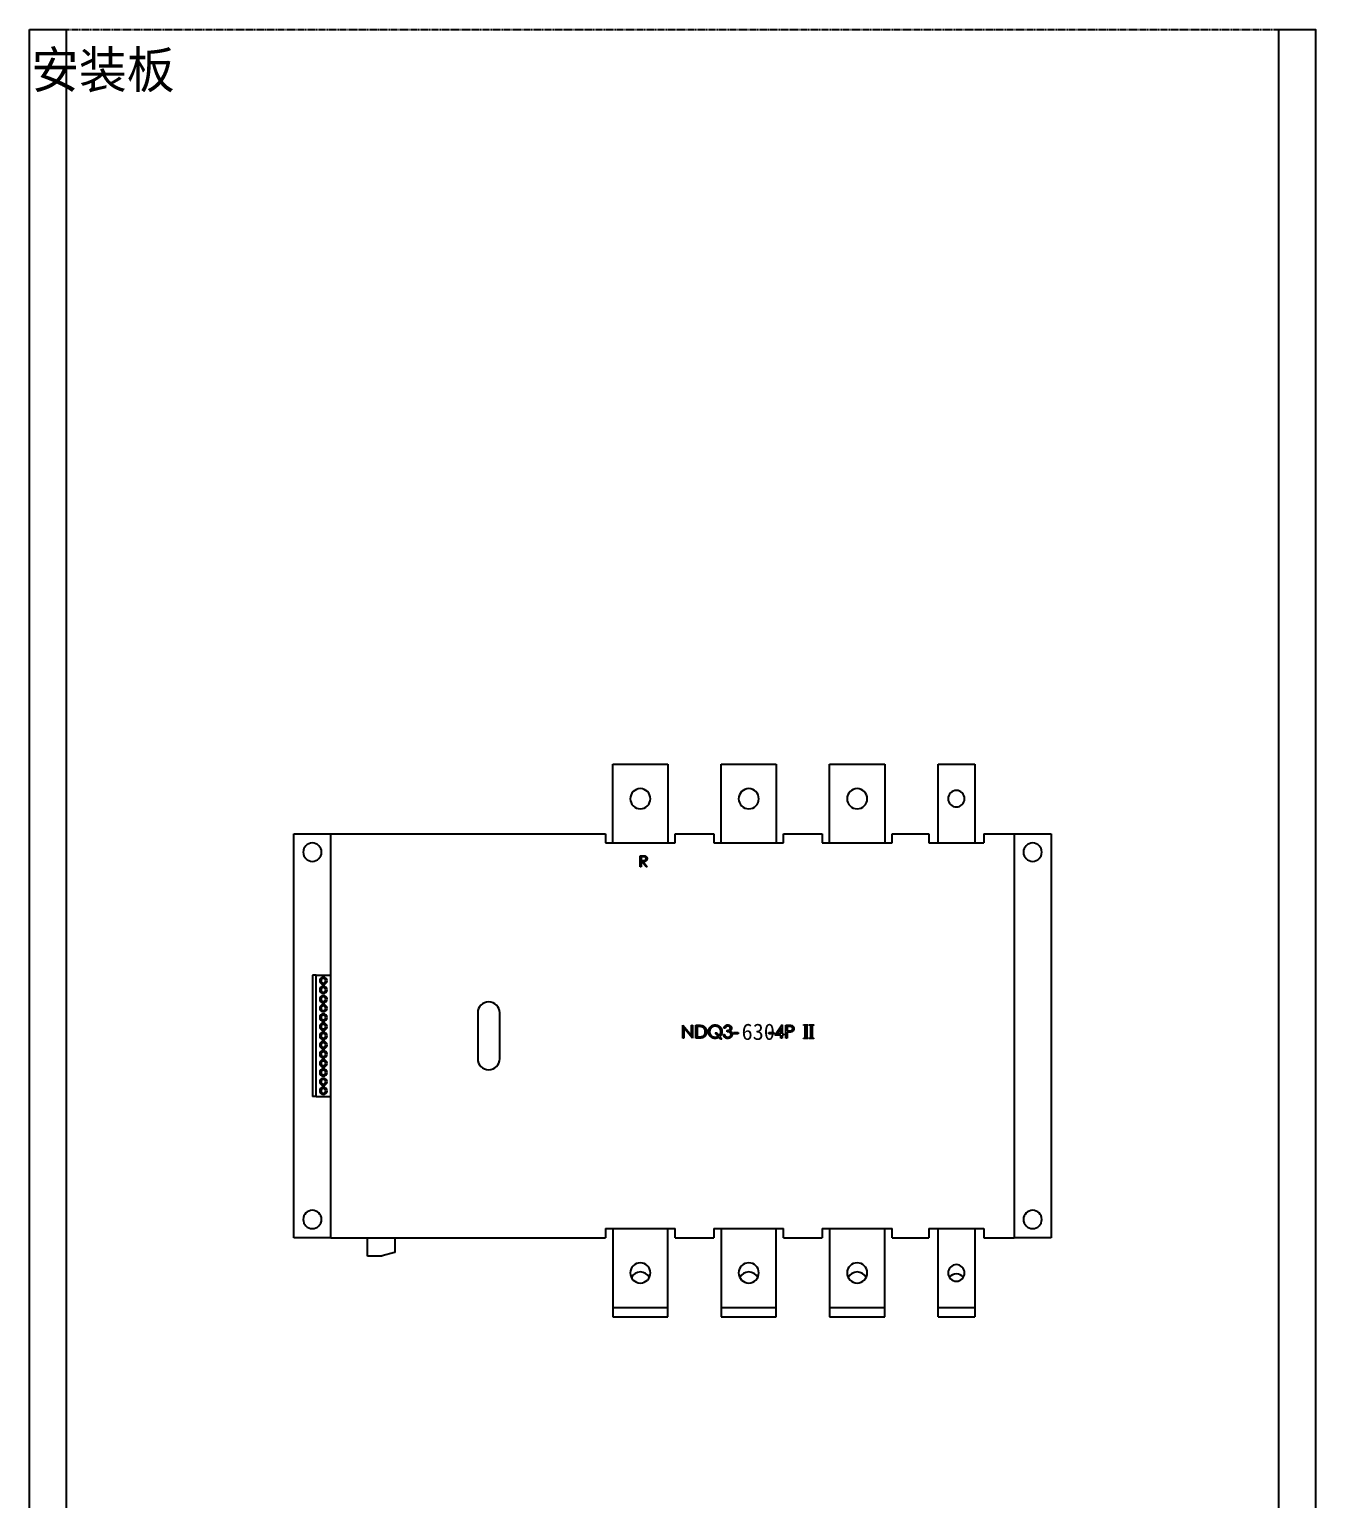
# Model space of a CAD drawing. Extents: x 336798 to 337498, y 280907 to 282507.
# Drawn here: x 336798 to 337498, y 281707 to 282507 of the extents above; entities that cross this region are included whole.
import ezdxf
from ezdxf.enums import TextEntityAlignment as Align

# ---------------------------------------------------------------- set-up
doc = ezdxf.new("R2010")
doc.units = 0
doc.header["$MEASUREMENT"] = 0
doc.linetypes.add('DASHED', pattern=[0.75, 0.5, -0.25])
doc.layers.add('PV-FF3C', color=7, linetype='Continuous')
doc.layers.add('布置图', color=30, linetype='Continuous')

# ---------------------------------------------------------------- blocks, each defined once
blk = doc.blocks.new('Manufacturer上海良信PartName双电源自动转换开关SeriesNDQ3ShellFrame630LimitingCurrentRemarkPartTypeMinCurrent315MaxCurrent630Poles4PMinPower0MaxPower0LibType3DelFlgfalseUpdateDate2023-01-0100000')
at = {"layer": 'PV-FF3C'}
for p, q in [((-32.5, 107.5), (-32.5, 150.5)), ((-32.5, 150.5), (-2.5, 150.5)), ((-2.5, 150.5), (-2.5, 107.5)), ((26.5, 107.5), (26.5, 150.5)), ((26.5, 150.5), (56.5, 150.5)), ((56.5, 150.5), (56.5, 107.5)), ((85.5, 150.5), (115.5, 150.5)), ((85.5, 107.5), (85.5, 150.5)), ((115.5, 150.5), (115.5, 107.5)), ((144.5, 150.5), (164.5, 150.5)), ((144.5, 107.5), (144.5, 150.5)), ((164.5, 150.5), (164.5, 107.5)), ((-206, -107.5), (-206, 112.5)), ((-206, 112.5), (-186, 112.5)), ((-186, -107.5), (-186, 112.5)), ((-186, 112.5), (-36.5, 112.5)), ((-36.5, 112.5), (-36.5, 107.5)), ((1.5, 112.5), (22.5, 112.5)), ((1.5, 107.5), (1.5, 112.5)), ((22.5, 112.5), (22.5, 107.5)), ((60.5, 112.5), (81.5, 112.5)), ((60.5, 107.5), (60.5, 112.5)), ((81.5, 112.5), (81.5, 107.5)), ((119.5, 112.5), (139.5, 112.5)), ((119.5, 107.5), (119.5, 112.5)), ((139.5, 112.5), (139.5, 107.5)), ((169.5, 112.5), (186, 112.5)), ((169.5, 112.5), (169.5, 107.5)), ((186, 112.5), (186, -107.5)), ((186, 112.5), (206, 112.5)), ((206, 112.5), (206, -107.5)), ((-36.5, 107.5), (1.5, 107.5)), ((22.5, 107.5), (60.5, 107.5)), ((81.5, 107.5), (119.5, 107.5)), ((139.5, 107.5), (169.5, 107.5)), ((-17.58, 94.57), (-17.58, 100.57)), ((-17.58, 100.57), (-16.38, 100.57)), ((-15.92, 99.95), (-17.05, 99.95)), ((-17.05, 99.95), (-17.05, 97.95)), ((-17.05, 97.95), (-15.95, 97.95)), ((-16.61, 97.34), (-17.05, 97.34)), ((-17.05, 97.34), (-17.05, 94.57)), ((-14.4, 94.57), (-16.61, 97.34)), ((-15.94, 97.34), (-13.74, 94.57)), ((-17.05, 94.57), (-17.58, 94.57)), ((-13.74, 94.57), (-14.4, 94.57)), ((-196, 35.5), (-196, -30.5)), ((-195.75, 35.5), (-196, 35.5)), ((-195.75, -30.5), (-195.75, 35.5)), ((-194, 35.5), (-195.75, 35.5)), ((-194, -30.5), (-194, 35.5)), ((-194, 35.5), (-186, 35.5)), ((-106, 15), (-106, -10)), ((-94, -10), (-94, 15)), ((5.57, 1.26), (5.57, 8.26)), ((5.57, 8.26), (5.7, 8.26)), ((5.7, 8.26), (10.32, 2.76)), ((10.32, 2.76), (10.32, 8.26)), ((10.32, 8.26), (10.95, 8.26)), ((10.95, 8.26), (10.95, 1.26)), ((12.74, 1.26), (12.74, 8.26)), ((12.74, 8.26), (14.16, 8.26)), ((55.73, 2.88), (59.55, 8.44)), ((59.55, 8.44), (59.68, 8.44)), ((59.68, 8.44), (59.68, 3.6)), ((61.74, 1.26), (61.74, 8.26)), ((61.74, 8.26), (63.12, 8.26)), ((71.33, 8.42), (73.86, 8.42)), ((71.33, 8.23), (71.33, 8.42)), ((73.86, 8.42), (73.86, 8.23)), ((74.43, 8.42), (76.97, 8.42)), ((74.43, 8.23), (74.43, 8.42)), ((76.97, 8.42), (76.97, 8.23)), ((6.19, 1.26), (5.57, 1.26)), ((6.19, 6.76), (6.19, 1.26)), ((10.81, 1.26), (6.19, 6.76)), ((10.95, 1.26), (10.81, 1.26)), ((14.91, 1.26), (12.74, 1.26)), ((13.37, 7.55), (13.37, 1.98)), ((13.86, 7.55), (13.37, 7.55)), ((13.37, 1.98), (14.18, 1.98)), ((24.84, 2.2), (23.27, 4.14)), ((23.27, 4.14), (24.05, 4.14)), ((24.05, 4.14), (25.34, 2.56)), ((26.05, 0.73), (25.27, 1.68)), ((25.76, 2.04), (26.83, 0.73)), ((26.83, 0.73), (26.05, 0.73)), ((27.73, 3.15), (28.36, 3.15)), ((28.63, 6.65), (28, 6.65)), ((29.71, 4.76), (29.71, 5.48)), ((33.12, 3.6), (33.12, 4.32)), ((33.12, 4.32), (35.81, 4.32)), ((35.81, 3.6), (33.12, 3.6)), ((35.81, 4.32), (35.81, 3.6)), ((52.5, 3.6), (52.5, 4.32)), ((52.5, 4.32), (55.19, 4.32)), ((55.19, 3.6), (52.5, 3.6)), ((55.19, 4.32), (55.19, 3.6)), ((59.05, 2.88), (55.73, 2.88)), ((59.05, 6.64), (56.97, 3.6)), ((56.97, 3.6), (59.05, 3.6)), ((59.05, 3.6), (59.05, 6.64)), ((59.05, 1.26), (59.05, 2.88)), ((59.68, 1.26), (59.05, 1.26)), ((59.68, 3.6), (60.49, 3.6)), ((60.49, 2.88), (59.68, 2.88)), ((59.68, 2.88), (59.68, 1.26)), ((60.49, 3.6), (60.49, 2.88)), ((62.37, 1.26), (61.74, 1.26)), ((63.65, 7.55), (62.37, 7.55)), ((62.37, 7.55), (62.37, 5.21)), ((62.37, 5.21), (63.6, 5.2)), ((62.37, 4.5), (62.37, 1.26)), ((62.87, 4.5), (62.37, 4.5)), ((71.33, 1.11), (71.33, 1.3)), ((73.86, 1.11), (71.33, 1.11)), ((72.27, 1.72), (72.27, 7.78)), ((73.03, 7.81), (73.03, 1.72)), ((73.86, 1.3), (73.86, 1.11)), ((74.43, 1.11), (74.43, 1.3)), ((76.97, 1.11), (74.43, 1.11)), ((75.26, 1.72), (75.26, 7.81)), ((76.02, 7.81), (76.02, 1.72)), ((76.97, 1.3), (76.97, 1.11)), ((-195.75, -30.5), (-196, -30.5)), ((-194, -30.5), (-195.75, -30.5)), ((-194, -30.5), (-186, -30.5)), ((-36.5, -102.5), (1.5, -102.5)), ((-36.5, -102.5), (-36.5, -107.5)), ((-32.5, -102.5), (-32.5, -145.5)), ((-2.5, -145.5), (-2.5, -102.5)), ((1.5, -107.5), (1.5, -102.5)), ((22.5, -102.5), (22.5, -107.5)), ((22.5, -102.5), (60.5, -102.5)), ((26.5, -102.5), (26.5, -145.5)), ((56.5, -145.5), (56.5, -102.5)), ((60.5, -107.5), (60.5, -102.5)), ((81.5, -102.5), (119.5, -102.5)), ((81.5, -102.5), (81.5, -107.5)), ((85.5, -102.5), (85.5, -145.5)), ((115.5, -145.5), (115.5, -102.5)), ((119.5, -107.5), (119.5, -102.5)), ((139.5, -102.5), (139.5, -107.5)), ((139.5, -102.5), (169.5, -102.5)), ((144.5, -145.5), (144.5, -102.5)), ((164.5, -102.5), (164.5, -145.5)), ((169.5, -102.5), (169.5, -107.5)), ((-186, -107.5), (-206, -107.5)), ((-186, -107.5), (-36.5, -107.5)), ((-166, -117.5), (-166, -107.5)), ((-151, -115.5), (-151, -107.5)), ((1.5, -107.5), (22.5, -107.5)), ((60.5, -107.5), (81.5, -107.5)), ((119.5, -107.5), (139.5, -107.5)), ((169.5, -107.5), (186, -107.5)), ((206, -107.5), (186, -107.5)), ((-158, -117.5), (-166, -117.5)), ((-151.25, -115.5), (-158, -117.25)), ((-158, -117.25), (-158, -117.5)), ((-151, -115.5), (-151.25, -115.5)), ((-32.5, -145.5), (-32.5, -150.5)), ((-32.5, -145.5), (-2.5, -145.5)), ((-32.5, -150.5), (-2.5, -150.5)), ((-2.5, -150.5), (-2.5, -145.5)), ((26.5, -145.5), (26.5, -150.5)), ((26.5, -145.5), (56.5, -145.5)), ((26.5, -150.5), (56.5, -150.5)), ((56.5, -150.5), (56.5, -145.5)), ((85.5, -145.5), (115.5, -145.5)), ((85.5, -145.5), (85.5, -150.5)), ((85.5, -150.5), (115.5, -150.5)), ((115.5, -150.5), (115.5, -145.5)), ((144.5, -145.5), (164.5, -145.5)), ((144.5, -150.5), (144.5, -145.5)), ((144.5, -150.5), (164.5, -150.5)), ((164.5, -145.5), (164.5, -150.5))]:
    blk.add_line(p, q, dxfattribs=at)
for centre, radius, start, end in [((-17.5, 131.6), 5.5, 0, 180), ((41.5, 131.6), 5.5, 0, 180), ((100.5, 131.6), 5.5, 0, 180), ((154.5, 131.6), 4.5, 0, 180), ((-17.5, 131.6), 5.5, 180, 0), ((41.5, 131.6), 5.5, 180, 0), ((100.5, 131.6), 5.5, 180, 0), ((154.5, 131.6), 4.5, 180, 0), ((-196, 102.5), 5, 0, 180), ((196, 102.5), 5, 0, 180), ((-196, 102.5), 5, 180, 0), ((196, 102.5), 5, 180, 0), ((-190, 32.5), 2, 0, 180), ((-190, 32.5), 2, 180, 0), ((-190, 32.5), 1.25, 0, 180), ((-190, 32.5), 1.25, 180, 0), ((-190, 27.5), 2, 0, 180), ((-190, 27.5), 2, 180, 0), ((-190, 22.5), 2, 0, 180), ((-190, 27.5), 1.25, 0, 180), ((-190, 27.5), 1.25, 180, 0), ((-190, 22.5), 2, 180, 0), ((-190, 17.5), 2, 0, 180), ((-190, 17.5), 2, 180, 0), ((-190, 22.5), 1.25, 0, 180), ((-190, 22.5), 1.25, 180, 0), ((-190, 17.5), 1.25, 0, 180), ((-190, 17.5), 1.25, 180, 0), ((-100, 15), 6, 0, 180), ((-190, 12.5), 2, 0, 180), ((-190, 12.5), 2, 180, 0), ((-190, 7.5), 2, 0, 180), ((-190, 12.5), 1.25, 0, 180), ((-190, 12.5), 1.25, 180, 0), ((-190, 7.5), 1.25, 0, 180), ((-190, 7.5), 2, 180, 0), ((-190, 2.5), 2, 0, 180), ((-190, 2.5), 2, 180, 0), ((-190, 7.5), 1.25, 180, 0), ((-190, 2.5), 1.25, 0, 180), ((-190, 2.5), 1.25, 180, 0), ((-190, -2.5), 2, 0, 180), ((-190, -2.5), 2, 180, 0), ((-190, -7.5), 2, 0, 180), ((-190, -7.5), 2, 180, 0), ((-190, -2.5), 1.25, 0, 180), ((-190, -2.5), 1.25, 180, 0), ((-190, -7.5), 1.25, 0, 180), ((-190, -7.5), 1.25, 180, 0), ((-190, -12.5), 2, 0, 180), ((-190, -12.5), 2, 180, 0), ((-190, -17.5), 2, 0, 180), ((-190, -12.5), 1.25, 0, 180), ((-190, -12.5), 1.25, 180, 0), ((-100, -10), 6, 180, 0), ((-190, -17.5), 2, 180, 0), ((-190, -22.5), 2, 0, 180), ((-190, -22.5), 2, 180, 0), ((-190, -17.5), 1.25, 0, 180), ((-190, -17.5), 1.25, 180, 0), ((-190, -22.5), 1.25, 0, 180), ((-190, -22.5), 1.25, 180, 0), ((-190, -27.5), 2, 0, 180), ((-190, -27.5), 2, 180, 0), ((-190, -27.5), 1.25, 0, 180), ((-190, -27.5), 1.25, 180, 0), ((-196, -97.5), 5, 0, 180), ((196, -97.5), 5, 0, 180), ((-196, -97.5), 5, 180, 0), ((196, -97.5), 5, 180, 0), ((-17.5, -126.6), 5.5, 0, 180), ((-17.5, -126.6), 5.5, 180, 0), ((-17.5, -131.6), 5.5, 27.03569, 152.96431), ((41.5, -126.6), 5.5, 0, 180), ((41.5, -126.6), 5.5, 180, 0), ((41.5, -131.6), 5.5, 27.03569, 152.96431), ((100.5, -126.6), 5.5, 0, 180), ((100.5, -126.6), 5.5, 180, 0), ((100.5, -131.6), 5.5, 27.03569, 152.96431), ((154.5, -126.6), 4.5, 0, 180), ((154.5, -126.6), 4.5, 180, 0), ((154.5, -131.6), 4.5, 33.74899, 146.25101)]:
    blk.add_arc(centre, radius, start, end, dxfattribs=at)
for points, knots in [([(-16.38, 100.57), (-16.3, 100.57), (-16.15, 100.57), (-15.93, 100.57), (-15.73, 100.56), (-15.55, 100.55), (-15.39, 100.54), (-15.25, 100.53), (-15.13, 100.51), (-15.06, 100.5), (-15.02, 100.49)], [0, 0, 0, 0, 0.176258, 0.338434, 0.484822, 0.617158, 0.734698, 0.837385, 0.926372, 1, 1, 1, 1]), ([(-15.95, 97.95), (-15.9, 97.95), (-15.8, 97.95), (-15.65, 97.95), (-15.52, 97.96), (-15.4, 97.97), (-15.28, 97.99), (-15.18, 98.01), (-15.09, 98.03), (-14.98, 98.06), (-14.86, 98.12), (-14.73, 98.2), (-14.62, 98.3), (-14.52, 98.41), (-14.45, 98.54), (-14.39, 98.68), (-14.36, 98.82), (-14.36, 98.92), (-14.35, 98.97)], [0, 0, 0, 0, 0.071668, 0.138913, 0.201185, 0.259124, 0.312255, 0.360682, 0.405086, 0.445102, 0.518778, 0.589462, 0.658462, 0.727283, 0.796322, 0.863175, 0.930949, 1, 1, 1, 1]), ([(-13.81, 98.97), (-13.82, 98.89), (-13.82, 98.73), (-13.87, 98.5), (-13.94, 98.29), (-14.05, 98.1), (-14.18, 97.92), (-14.34, 97.77), (-14.52, 97.64), (-14.69, 97.55), (-14.85, 97.49), (-14.97, 97.45), (-15.11, 97.42), (-15.25, 97.39), (-15.41, 97.37), (-15.58, 97.35), (-15.76, 97.34), (-15.88, 97.34), (-15.94, 97.34)], [0, 0, 0, 0, 0.0787802, 0.1537206, 0.2267135, 0.2991912, 0.37119, 0.4430064, 0.5166892, 0.5932172, 0.6338729, 0.6769891, 0.7228995, 0.7719586, 0.8242113, 0.8793787, 0.9379481, 1, 1, 1, 1]), ([(-14.35, 98.97), (-14.36, 99.02), (-14.36, 99.11), (-14.39, 99.25), (-14.45, 99.38), (-14.53, 99.51), (-14.62, 99.62), (-14.73, 99.72), (-14.85, 99.79), (-14.96, 99.84), (-15.06, 99.88), (-15.15, 99.9), (-15.25, 99.92), (-15.36, 99.93), (-15.49, 99.94), (-15.62, 99.95), (-15.77, 99.95), (-15.87, 99.95), (-15.92, 99.95)], [0, 0, 0, 0, 0.068814, 0.136365, 0.204019, 0.273064, 0.342913, 0.410965, 0.479169, 0.549308, 0.587652, 0.630647, 0.678879, 0.731934, 0.791111, 0.855283, 0.925086, 1, 1, 1, 1]), ([(-15.02, 100.49), (-14.98, 100.48), (-14.89, 100.46), (-14.77, 100.41), (-14.65, 100.36), (-14.54, 100.3), (-14.43, 100.23), (-14.33, 100.15), (-14.24, 100.06), (-14.15, 99.96), (-14.07, 99.86), (-14, 99.75), (-13.94, 99.63), (-13.9, 99.51), (-13.86, 99.38), (-13.83, 99.25), (-13.82, 99.11), (-13.82, 99.01), (-13.81, 98.97)], [0, 0, 0, 0, 0.064217, 0.127064, 0.188745, 0.249132, 0.309453, 0.369827, 0.43065, 0.492352, 0.554072, 0.61569, 0.676798, 0.738439, 0.801317, 0.865185, 0.931641, 1, 1, 1, 1]), ([(14.16, 8.26), (14.28, 8.26), (14.52, 8.26), (14.86, 8.25), (15.18, 8.23), (15.47, 8.2), (15.74, 8.17), (15.97, 8.13), (16.19, 8.08), (16.32, 8.03), (16.38, 8.01)], [0, 0, 0, 0, 0.164289, 0.317406, 0.458844, 0.589367, 0.707831, 0.81577, 0.91288, 1, 1, 1, 1]), ([(16.38, 8.01), (16.46, 7.98), (16.62, 7.92), (16.85, 7.81), (17.06, 7.67), (17.27, 7.53), (17.45, 7.36), (17.63, 7.19), (17.79, 6.99), (17.93, 6.78), (18.06, 6.55), (18.18, 6.31), (18.27, 6.07), (18.35, 5.81), (18.41, 5.54), (18.46, 5.26), (18.48, 4.97), (18.49, 4.78), (18.49, 4.68)], [0, 0, 0, 0, 0.061545, 0.121694, 0.181155, 0.239875, 0.298702, 0.357647, 0.417605, 0.478494, 0.540407, 0.602345, 0.665004, 0.728559, 0.793651, 0.860534, 0.929236, 1, 1, 1, 1]), ([(19.57, 4.73), (19.57, 4.82), (19.57, 4.98), (19.59, 5.23), (19.63, 5.47), (19.68, 5.71), (19.75, 5.94), (19.84, 6.17), (19.94, 6.39), (20.05, 6.61), (20.18, 6.82), (20.32, 7.02), (20.47, 7.2), (20.63, 7.38), (20.8, 7.54), (20.99, 7.69), (21.18, 7.83), (21.39, 7.96), (21.6, 8.07), (21.82, 8.17), (22.04, 8.26), (22.27, 8.32), (22.51, 8.38), (22.74, 8.42), (22.99, 8.44), (23.15, 8.44), (23.24, 8.44)], [0, 0, 0, 0, 0.042947, 0.085592, 0.127344, 0.169121, 0.210633, 0.252524, 0.294301, 0.336806, 0.37912, 0.420869, 0.462037, 0.502825, 0.543602, 0.584363, 0.62552, 0.667012, 0.708552, 0.749889, 0.791018, 0.832068, 0.873374, 0.914888, 0.957053, 1, 1, 1, 1]), ([(23.24, 8.44), (23.36, 8.44), (23.61, 8.43), (23.98, 8.38), (24.33, 8.3), (24.67, 8.18), (24.99, 8.03), (25.3, 7.85), (25.59, 7.63), (25.86, 7.38), (26.11, 7.11), (26.33, 6.82), (26.51, 6.51), (26.66, 6.19), (26.78, 5.85), (26.86, 5.5), (26.91, 5.13), (26.92, 4.88), (26.92, 4.76)], [0, 0, 0, 0, 0.065667, 0.128974, 0.190928, 0.251949, 0.312694, 0.37383, 0.436201, 0.499881, 0.56356, 0.625931, 0.687067, 0.747812, 0.808833, 0.870787, 0.934333, 1, 1, 1, 1]), ([(28, 6.65), (28.02, 6.72), (28.05, 6.86), (28.12, 7.05), (28.2, 7.24), (28.29, 7.41), (28.39, 7.57), (28.5, 7.72), (28.62, 7.86), (28.76, 7.98), (28.9, 8.09), (29.05, 8.18), (29.21, 8.26), (29.37, 8.33), (29.54, 8.38), (29.72, 8.42), (29.9, 8.44), (30.02, 8.44), (30.08, 8.44)], [0, 0, 0, 0, 0.072625, 0.141977, 0.208985, 0.273957, 0.336889, 0.398745, 0.460116, 0.520825, 0.580994, 0.640152, 0.698622, 0.757271, 0.816427, 0.876254, 0.937165, 1, 1, 1, 1]), ([(30.08, 8.44), (30.18, 8.44), (30.36, 8.44), (30.62, 8.39), (30.88, 8.31), (31.12, 8.2), (31.35, 8.06), (31.55, 7.9), (31.72, 7.72), (31.87, 7.52), (31.98, 7.3), (32.07, 7.08), (32.12, 6.86), (32.13, 6.7), (32.13, 6.63)], [0, 0, 0, 0, 0.090254, 0.17854, 0.266093, 0.354631, 0.441886, 0.525747, 0.608114, 0.690197, 0.770821, 0.848326, 0.924012, 1, 1, 1, 1]), ([(63.12, 8.26), (63.21, 8.26), (63.39, 8.26), (63.65, 8.26), (63.89, 8.25), (64.1, 8.24), (64.29, 8.23), (64.45, 8.21), (64.59, 8.19), (64.67, 8.17), (64.71, 8.16)], [0, 0, 0, 0, 0.176956, 0.339055, 0.486318, 0.618781, 0.735619, 0.838742, 0.926457, 1, 1, 1, 1]), ([(64.71, 8.16), (64.76, 8.15), (64.86, 8.12), (64.99, 8.07), (65.12, 8.01), (65.25, 7.93), (65.37, 7.85), (65.48, 7.76), (65.58, 7.66), (65.68, 7.55), (65.77, 7.43), (65.84, 7.3), (65.91, 7.17), (65.96, 7.03), (66, 6.88), (66.03, 6.72), (66.05, 6.56), (66.05, 6.44), (66.05, 6.39)], [0, 0, 0, 0, 0.0624813, 0.1234904, 0.1834111, 0.2431532, 0.3021267, 0.3617097, 0.4218423, 0.4829319, 0.5445523, 0.6056807, 0.6676797, 0.7299844, 0.7945509, 0.8603456, 0.9289074, 1, 1, 1, 1]), ([(72.27, 7.78), (72.27, 7.81), (72.27, 7.88), (72.23, 7.98), (72.16, 8.06), (72.05, 8.12), (71.91, 8.17), (71.75, 8.21), (71.55, 8.23), (71.4, 8.23), (71.33, 8.23)], [0, 0, 0, 0, 0.090894, 0.175993, 0.264699, 0.36767, 0.489612, 0.634975, 0.804193, 1, 1, 1, 1]), ([(73.86, 8.23), (73.8, 8.23), (73.68, 8.23), (73.51, 8.21), (73.36, 8.18), (73.24, 8.13), (73.15, 8.07), (73.08, 8), (73.04, 7.91), (73.03, 7.85), (73.03, 7.81)], [0, 0, 0, 0, 0.188483, 0.353546, 0.495238, 0.615783, 0.720653, 0.814636, 0.904361, 1, 1, 1, 1]), ([(75.26, 7.81), (75.27, 7.85), (75.28, 7.92), (75.25, 8.01), (75.19, 8.09), (75.09, 8.15), (74.97, 8.2), (74.82, 8.22), (74.63, 8.24), (74.5, 8.23), (74.43, 8.23)], [0, 0, 0, 0, 0.099068, 0.186404, 0.274716, 0.373338, 0.492857, 0.634884, 0.803317, 1, 1, 1, 1]), ([(76.97, 8.23), (76.89, 8.23), (76.75, 8.23), (76.55, 8.21), (76.38, 8.18), (76.25, 8.13), (76.14, 8.08), (76.06, 8), (76.02, 7.91), (76.02, 7.85), (76.02, 7.81)], [0, 0, 0, 0, 0.200147, 0.37299, 0.520837, 0.644277, 0.747012, 0.834134, 0.914394, 1, 1, 1, 1]), ([(16.02, 7.35), (15.96, 7.37), (15.83, 7.4), (15.63, 7.44), (15.4, 7.47), (15.14, 7.5), (14.86, 7.52), (14.55, 7.54), (14.22, 7.55), (13.99, 7.55), (13.86, 7.55)], [0, 0, 0, 0, 0.084319, 0.179285, 0.286583, 0.405111, 0.535593, 0.67819, 0.832976, 1, 1, 1, 1]), ([(14.18, 1.98), (14.29, 1.98), (14.51, 1.98), (14.83, 1.99), (15.12, 2.01), (15.39, 2.03), (15.63, 2.05), (15.84, 2.08), (16.02, 2.11), (16.13, 2.15), (16.18, 2.16)], [0, 0, 0, 0, 0.171901, 0.330628, 0.475549, 0.606746, 0.725024, 0.829742, 0.921323, 1, 1, 1, 1]), ([(18.49, 4.68), (18.49, 4.59), (18.48, 4.42), (18.46, 4.17), (18.43, 3.92), (18.38, 3.69), (18.32, 3.46), (18.24, 3.24), (18.15, 3.03), (18.05, 2.82), (17.93, 2.63), (17.81, 2.45), (17.68, 2.28), (17.54, 2.13), (17.39, 1.99), (17.23, 1.86), (17.07, 1.75), (16.9, 1.64), (16.71, 1.55), (16.5, 1.47), (16.28, 1.41), (16.04, 1.36), (15.79, 1.31), (15.51, 1.29), (15.22, 1.27), (15.02, 1.27), (14.91, 1.26)], [0, 0, 0, 0, 0.0460807, 0.0908068, 0.1342953, 0.1770244, 0.2188227, 0.2602441, 0.3010799, 0.3416139, 0.3815834, 0.4201196, 0.4580746, 0.4947385, 0.5311946, 0.5669337, 0.6027127, 0.6383266, 0.6748532, 0.7134674, 0.7544418, 0.7978154, 0.8439895, 0.8930716, 0.9449633, 1, 1, 1, 1]), ([(17.86, 4.68), (17.86, 4.76), (17.86, 4.92), (17.83, 5.16), (17.79, 5.38), (17.74, 5.6), (17.67, 5.81), (17.59, 6.01), (17.49, 6.2), (17.37, 6.38), (17.25, 6.55), (17.11, 6.71), (16.95, 6.85), (16.79, 6.98), (16.61, 7.09), (16.43, 7.2), (16.23, 7.28), (16.09, 7.33), (16.02, 7.35)], [0, 0, 0, 0, 0.070151, 0.137813, 0.203226, 0.267174, 0.330024, 0.391794, 0.453084, 0.514334, 0.575, 0.634865, 0.694116, 0.753442, 0.813126, 0.87408, 0.936007, 1, 1, 1, 1]), ([(16.18, 2.16), (16.24, 2.18), (16.37, 2.23), (16.55, 2.31), (16.72, 2.4), (16.88, 2.51), (17.03, 2.63), (17.17, 2.77), (17.3, 2.91), (17.41, 3.07), (17.52, 3.24), (17.61, 3.42), (17.69, 3.6), (17.75, 3.8), (17.8, 4.01), (17.83, 4.22), (17.86, 4.45), (17.86, 4.6), (17.86, 4.68)], [0, 0, 0, 0, 0.062415, 0.123338, 0.183125, 0.241783, 0.300579, 0.35968, 0.418882, 0.479531, 0.540851, 0.602303, 0.664463, 0.727806, 0.792895, 0.859672, 0.928464, 1, 1, 1, 1]), ([(23.26, 1.09), (23.14, 1.09), (22.89, 1.09), (22.52, 1.15), (22.17, 1.23), (21.83, 1.35), (21.5, 1.5), (21.2, 1.68), (20.91, 1.9), (20.63, 2.15), (20.38, 2.42), (20.16, 2.71), (19.98, 3.01), (19.83, 3.33), (19.71, 3.66), (19.63, 4.01), (19.57, 4.37), (19.57, 4.61), (19.57, 4.73)], [0, 0, 0, 0, 0.0659844, 0.1298377, 0.1923265, 0.2536425, 0.3149011, 0.3765396, 0.4394065, 0.5035731, 0.5677242, 0.6300096, 0.6913592, 0.7517409, 0.8122231, 0.8732973, 0.9357104, 1, 1, 1, 1]), ([(23.24, 7.73), (23.17, 7.73), (23.04, 7.72), (22.84, 7.7), (22.65, 7.67), (22.45, 7.63), (22.26, 7.57), (22.08, 7.5), (21.89, 7.42), (21.71, 7.33), (21.54, 7.23), (21.37, 7.11), (21.22, 6.99), (21.08, 6.86), (20.94, 6.72), (20.81, 6.57), (20.7, 6.42), (20.59, 6.25), (20.5, 6.08), (20.42, 5.9), (20.35, 5.72), (20.29, 5.53), (20.25, 5.34), (20.22, 5.14), (20.2, 4.94), (20.19, 4.81), (20.19, 4.74)], [0, 0, 0, 0, 0.042217, 0.084325, 0.125856, 0.167308, 0.208859, 0.250688, 0.292848, 0.335745, 0.378359, 0.420187, 0.461574, 0.502527, 0.543223, 0.584259, 0.625223, 0.666484, 0.707818, 0.748876, 0.789875, 0.830861, 0.872379, 0.914201, 0.956603, 1, 1, 1, 1]), ([(20.19, 4.74), (20.2, 4.64), (20.2, 4.44), (20.24, 4.14), (20.32, 3.86), (20.42, 3.6), (20.54, 3.34), (20.7, 3.1), (20.89, 2.87), (21.1, 2.65), (21.33, 2.45), (21.57, 2.28), (21.83, 2.13), (22.1, 2.01), (22.38, 1.92), (22.67, 1.85), (22.97, 1.81), (23.18, 1.81), (23.29, 1.8)], [0, 0, 0, 0, 0.063908, 0.125727, 0.186156, 0.246104, 0.306112, 0.366863, 0.429084, 0.493251, 0.557815, 0.620793, 0.682746, 0.744534, 0.806594, 0.86933, 0.933743, 1, 1, 1, 1]), ([(26.3, 4.77), (26.3, 4.84), (26.29, 4.98), (26.27, 5.17), (26.24, 5.37), (26.2, 5.56), (26.14, 5.74), (26.07, 5.92), (25.99, 6.1), (25.9, 6.26), (25.79, 6.43), (25.68, 6.58), (25.55, 6.72), (25.42, 6.86), (25.27, 6.99), (25.11, 7.11), (24.95, 7.23), (24.77, 7.33), (24.59, 7.42), (24.4, 7.5), (24.22, 7.57), (24.03, 7.63), (23.83, 7.67), (23.64, 7.7), (23.44, 7.72), (23.31, 7.73), (23.24, 7.73)], [0, 0, 0, 0, 0.04304, 0.085082, 0.126546, 0.167645, 0.208286, 0.248676, 0.289295, 0.330074, 0.371061, 0.411533, 0.452341, 0.493046, 0.534246, 0.576144, 0.618445, 0.661802, 0.705196, 0.747976, 0.790311, 0.832373, 0.874051, 0.915807, 0.95785, 1, 1, 1, 1]), ([(25.27, 1.68), (25.2, 1.63), (25.04, 1.54), (24.8, 1.41), (24.55, 1.31), (24.31, 1.23), (24.05, 1.16), (23.79, 1.12), (23.53, 1.09), (23.35, 1.09), (23.26, 1.09)], [0, 0, 0, 0, 0.128777, 0.255182, 0.38015, 0.503363, 0.626859, 0.75031, 0.87444, 1, 1, 1, 1]), ([(23.29, 1.8), (23.36, 1.8), (23.5, 1.81), (23.71, 1.83), (23.91, 1.86), (24.11, 1.9), (24.31, 1.96), (24.49, 2.03), (24.67, 2.11), (24.79, 2.17), (24.84, 2.2)], [0, 0, 0, 0, 0.132587, 0.262247, 0.388472, 0.513751, 0.635759, 0.757748, 0.878695, 1, 1, 1, 1]), ([(25.34, 2.56), (25.41, 2.64), (25.56, 2.79), (25.76, 3.04), (25.93, 3.3), (26.06, 3.58), (26.17, 3.86), (26.24, 4.15), (26.29, 4.46), (26.29, 4.67), (26.3, 4.77)], [0, 0, 0, 0, 0.131526, 0.258718, 0.38273, 0.50506, 0.626307, 0.748163, 0.872688, 1, 1, 1, 1]), ([(26.92, 4.76), (26.92, 4.62), (26.91, 4.36), (26.86, 3.98), (26.77, 3.62), (26.64, 3.27), (26.47, 2.94), (26.27, 2.62), (26.04, 2.32), (25.85, 2.14), (25.76, 2.04)], [0, 0, 0, 0, 0.130708, 0.257029, 0.380232, 0.501247, 0.621953, 0.744318, 0.870129, 1, 1, 1, 1]), ([(30.07, 1.09), (29.99, 1.09), (29.84, 1.09), (29.63, 1.11), (29.42, 1.16), (29.22, 1.21), (29.04, 1.29), (28.86, 1.38), (28.69, 1.48), (28.53, 1.61), (28.38, 1.75), (28.25, 1.9), (28.13, 2.07), (28.02, 2.26), (27.93, 2.46), (27.85, 2.67), (27.78, 2.91), (27.75, 3.07), (27.73, 3.15)], [0, 0, 0, 0, 0.065541, 0.128963, 0.190377, 0.250092, 0.308548, 0.366398, 0.424542, 0.48317, 0.542243, 0.601739, 0.662506, 0.724856, 0.789128, 0.856346, 0.926295, 1, 1, 1, 1]), ([(28.36, 3.15), (28.38, 3.1), (28.41, 2.99), (28.46, 2.84), (28.52, 2.7), (28.59, 2.57), (28.66, 2.46), (28.74, 2.35), (28.82, 2.26), (28.88, 2.21), (28.91, 2.18)], [0, 0, 0, 0, 0.14977, 0.291316, 0.425966, 0.55216, 0.671527, 0.786122, 0.895325, 1, 1, 1, 1]), ([(30.09, 7.73), (30.01, 7.72), (29.86, 7.72), (29.63, 7.67), (29.42, 7.59), (29.27, 7.5), (29.15, 7.41), (29.06, 7.34), (28.98, 7.25), (28.9, 7.15), (28.83, 7.04), (28.76, 6.92), (28.69, 6.79), (28.65, 6.7), (28.63, 6.65)], [0, 0, 0, 0, 0.122712, 0.239685, 0.351816, 0.463766, 0.520818, 0.579448, 0.640604, 0.705298, 0.773634, 0.844669, 0.920057, 1, 1, 1, 1]), ([(28.91, 2.18), (28.95, 2.15), (29.03, 2.09), (29.15, 2.01), (29.29, 1.95), (29.43, 1.9), (29.58, 1.85), (29.74, 1.82), (29.91, 1.81), (30.02, 1.8), (30.08, 1.8)], [0, 0, 0, 0, 0.1182713, 0.2361775, 0.3556629, 0.4759042, 0.6001273, 0.7286081, 0.8613135, 1, 1, 1, 1]), ([(29.71, 5.48), (29.79, 5.48), (29.96, 5.49), (30.21, 5.52), (30.45, 5.57), (30.67, 5.64), (30.87, 5.73), (31.04, 5.83), (31.19, 5.94), (31.31, 6.06), (31.39, 6.2), (31.46, 6.33), (31.49, 6.48), (31.5, 6.58), (31.5, 6.63)], [0, 0, 0, 0, 0.110166, 0.215787, 0.318027, 0.417574, 0.51165, 0.596162, 0.672935, 0.74367, 0.810677, 0.874059, 0.936696, 1, 1, 1, 1]), ([(31.86, 3.28), (31.86, 3.35), (31.85, 3.48), (31.8, 3.67), (31.73, 3.85), (31.62, 4.03), (31.49, 4.19), (31.34, 4.33), (31.16, 4.45), (31, 4.54), (30.86, 4.59), (30.73, 4.63), (30.59, 4.66), (30.44, 4.69), (30.28, 4.72), (30.1, 4.74), (29.91, 4.75), (29.77, 4.76), (29.71, 4.76)], [0, 0, 0, 0, 0.066909, 0.133485, 0.201035, 0.271234, 0.34288, 0.413836, 0.485977, 0.56023, 0.599884, 0.644055, 0.691892, 0.744688, 0.801492, 0.862858, 0.929328, 1, 1, 1, 1]), ([(32.49, 3.34), (32.48, 3.25), (32.48, 3.05), (32.41, 2.76), (32.31, 2.48), (32.17, 2.21), (32, 1.96), (31.8, 1.73), (31.56, 1.54), (31.3, 1.37), (31.02, 1.24), (30.71, 1.15), (30.4, 1.09), (30.18, 1.09), (30.07, 1.09)], [0, 0, 0, 0, 0.0796483, 0.1589217, 0.2396195, 0.3226094, 0.4060346, 0.4876021, 0.5696846, 0.6530361, 0.7374357, 0.8224778, 0.9097477, 1, 1, 1, 1]), ([(30.08, 1.8), (30.14, 1.8), (30.27, 1.81), (30.46, 1.83), (30.64, 1.86), (30.8, 1.91), (30.96, 1.97), (31.11, 2.05), (31.24, 2.14), (31.37, 2.24), (31.49, 2.36), (31.59, 2.47), (31.67, 2.6), (31.74, 2.73), (31.79, 2.86), (31.83, 3), (31.86, 3.14), (31.86, 3.24), (31.86, 3.28)], [0, 0, 0, 0, 0.076072, 0.148752, 0.218403, 0.28576, 0.350598, 0.414964, 0.478069, 0.541761, 0.60435, 0.664075, 0.721464, 0.777587, 0.832644, 0.887844, 0.94346, 1, 1, 1, 1]), ([(31.5, 6.63), (31.5, 6.66), (31.5, 6.74), (31.48, 6.84), (31.45, 6.95), (31.4, 7.05), (31.35, 7.14), (31.28, 7.23), (31.2, 7.32), (31.1, 7.4), (31, 7.48), (30.89, 7.54), (30.77, 7.6), (30.65, 7.65), (30.52, 7.68), (30.38, 7.71), (30.24, 7.72), (30.14, 7.72), (30.09, 7.73)], [0, 0, 0, 0, 0.055275, 0.109966, 0.163247, 0.218076, 0.273301, 0.330909, 0.390995, 0.454176, 0.518862, 0.583311, 0.648517, 0.715031, 0.782502, 0.852323, 0.924928, 1, 1, 1, 1]), ([(32.13, 6.63), (32.13, 6.55), (32.12, 6.41), (32.08, 6.2), (32.02, 6), (31.93, 5.81), (31.81, 5.63), (31.67, 5.47), (31.5, 5.32), (31.38, 5.23), (31.31, 5.19)], [0, 0, 0, 0, 0.128068, 0.250608, 0.37063, 0.490072, 0.610375, 0.734313, 0.863217, 1, 1, 1, 1]), ([(31.31, 5.19), (31.39, 5.15), (31.53, 5.08), (31.73, 4.94), (31.92, 4.78), (32.02, 4.65), (32.07, 4.59)], [0, 0, 0, 0, 0.2538796, 0.5030089, 0.7502911, 1, 1, 1, 1]), ([(32.07, 4.59), (32.1, 4.54), (32.17, 4.45), (32.25, 4.3), (32.33, 4.15), (32.39, 4), (32.43, 3.84), (32.46, 3.68), (32.48, 3.51), (32.49, 3.4), (32.49, 3.34)], [0, 0, 0, 0, 0.128136, 0.254173, 0.378112, 0.501712, 0.623986, 0.747096, 0.872875, 1, 1, 1, 1]), ([(64.66, 4.61), (64.61, 4.6), (64.52, 4.58), (64.36, 4.56), (64.17, 4.54), (63.96, 4.52), (63.73, 4.51), (63.47, 4.5), (63.18, 4.5), (62.98, 4.5), (62.87, 4.5)], [0, 0, 0, 0, 0.075173, 0.164746, 0.268017, 0.385912, 0.517789, 0.663691, 0.824413, 1, 1, 1, 1]), ([(63.6, 5.2), (63.66, 5.2), (63.77, 5.2), (63.94, 5.21), (64.1, 5.21), (64.24, 5.23), (64.37, 5.25), (64.49, 5.27), (64.59, 5.29), (64.71, 5.33), (64.85, 5.4), (65, 5.49), (65.12, 5.61), (65.23, 5.74), (65.32, 5.89), (65.38, 6.05), (65.42, 6.21), (65.42, 6.33), (65.42, 6.38)], [0, 0, 0, 0, 0.072538, 0.140034, 0.202496, 0.260575, 0.313228, 0.361583, 0.404878, 0.444127, 0.5164, 0.586507, 0.655085, 0.724384, 0.793974, 0.861638, 0.930111, 1, 1, 1, 1]), ([(65.42, 6.38), (65.42, 6.44), (65.42, 6.55), (65.38, 6.72), (65.32, 6.87), (65.23, 7.02), (65.12, 7.15), (65, 7.27), (64.86, 7.36), (64.73, 7.42), (64.62, 7.45), (64.52, 7.48), (64.4, 7.5), (64.28, 7.52), (64.14, 7.53), (63.99, 7.54), (63.83, 7.55), (63.71, 7.55), (63.65, 7.55)], [0, 0, 0, 0, 0.070044, 0.139238, 0.208197, 0.279173, 0.349987, 0.418354, 0.48761, 0.557411, 0.59533, 0.637964, 0.685913, 0.738185, 0.796103, 0.858517, 0.926658, 1, 1, 1, 1]), ([(66.05, 6.39), (66.05, 6.33), (66.05, 6.22), (66.03, 6.05), (66, 5.89), (65.96, 5.74), (65.91, 5.6), (65.85, 5.47), (65.77, 5.34), (65.68, 5.22), (65.59, 5.11), (65.48, 5.01), (65.36, 4.92), (65.24, 4.84), (65.11, 4.77), (64.96, 4.71), (64.81, 4.65), (64.71, 4.62), (64.66, 4.61)], [0, 0, 0, 0, 0.070119, 0.137192, 0.202016, 0.264631, 0.326117, 0.38601, 0.445812, 0.505298, 0.564633, 0.624283, 0.683902, 0.743953, 0.805388, 0.868388, 0.933084, 1, 1, 1, 1]), ([(71.33, 1.3), (71.4, 1.3), (71.55, 1.3), (71.75, 1.31), (71.91, 1.34), (72.05, 1.38), (72.16, 1.44), (72.23, 1.52), (72.27, 1.61), (72.27, 1.68), (72.27, 1.72)], [0, 0, 0, 0, 0.197413, 0.367482, 0.512937, 0.634745, 0.736122, 0.824707, 0.90832, 1, 1, 1, 1]), ([(73.03, 1.72), (73.03, 1.69), (73.03, 1.62), (73.07, 1.53), (73.13, 1.46), (73.22, 1.4), (73.35, 1.36), (73.49, 1.33), (73.67, 1.31), (73.8, 1.3), (73.86, 1.3)], [0, 0, 0, 0, 0.093814, 0.180341, 0.270531, 0.37303, 0.493389, 0.637315, 0.805733, 1, 1, 1, 1]), ([(74.43, 1.3), (74.5, 1.3), (74.63, 1.3), (74.8, 1.31), (74.95, 1.34), (75.07, 1.38), (75.17, 1.44), (75.23, 1.52), (75.27, 1.61), (75.27, 1.68), (75.26, 1.72)], [0, 0, 0, 0, 0.191319, 0.356673, 0.497955, 0.616555, 0.717557, 0.809462, 0.899647, 1, 1, 1, 1]), ([(76.02, 1.72), (76.02, 1.68), (76.02, 1.61), (76.06, 1.52), (76.14, 1.44), (76.25, 1.38), (76.38, 1.34), (76.55, 1.31), (76.75, 1.3), (76.89, 1.3), (76.97, 1.3)], [0, 0, 0, 0, 0.09168, 0.175293, 0.263878, 0.365255, 0.487063, 0.632518, 0.802587, 1, 1, 1, 1])]:
    blk.add_open_spline(points, degree=3, knots=knots, dxfattribs=at)
at = {"insert": (37.61, 9.17), "char_height": 8.88, "width": 20.881, "attachment_point": 1}
blk.add_mtext('630', dxfattribs=at)

msp = doc.modelspace()

# ---------------------------------------------------------------- linework, layer by layer
at = {"color": 2}
for points in [[(336798.41, 282507.46), (336818.41, 282507.46), (336818.41, 280907.46), (336798.41, 280907.46)], [(337478.41, 282507.46), (337498.41, 282507.46), (337498.41, 280907.46), (337478.41, 280907.46)]]:
    msp.add_lwpolyline(points, close=True, dxfattribs=at)
at = {"layer": '布置图', "linetype": 'DASHED'}
msp.add_lwpolyline([(336798.41, 282507.46), (337498.41, 282507.46), (337498.41, 280907.46), (336798.41, 280907.46)], close=True, dxfattribs=at)

# ---------------------------------------------------------------- block references
msp.add_blockref('Manufacturer上海良信PartName双电源自动转换开关SeriesNDQ3ShellFrame630LimitingCurrentRemarkPartTypeMinCurrent315MaxCurrent630Poles4PMinPower0MaxPower0LibType3DelFlgfalseUpdateDate2023-01-0100000', (337148.41, 281956.96))

# ---------------------------------------------------------------- texts
at = {"color": 0}
msp.add_text('安装板', height=20, dxfattribs=at).set_placement((336799.41, 282485.46), align=Align.MIDDLE_LEFT)

doc.saveas('drawing.dxf')
